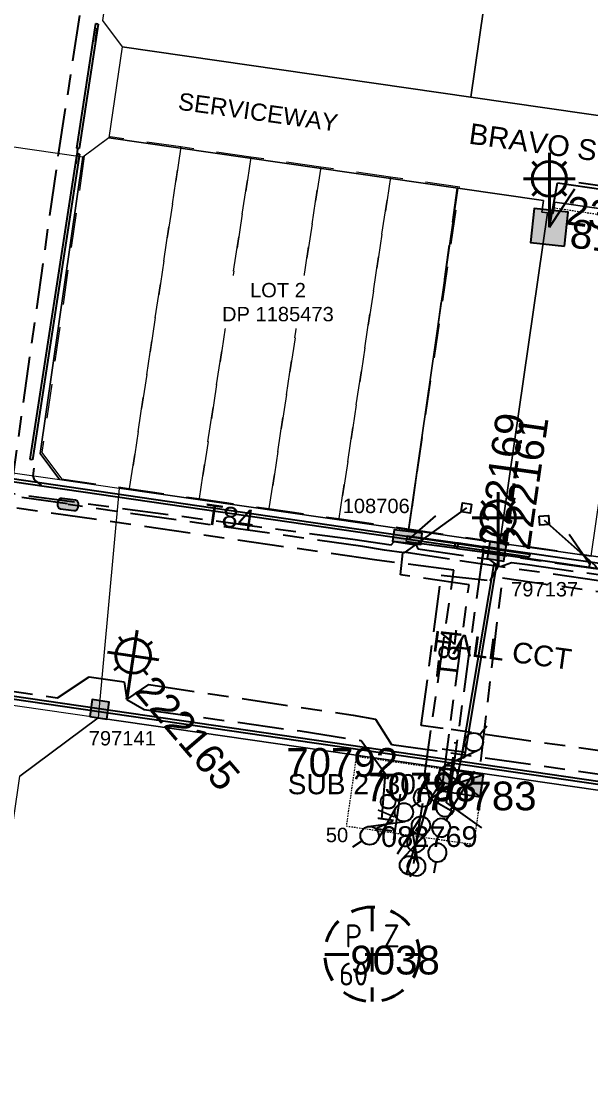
# Model space of a CAD drawing. Header units: metres. Extents: x 300545 to 301772, y 6244522 to 6246099.
# Drawn here: x 301034 to 301083.4, y 6244866.5 to 6244959.1 of the extents above; entities that cross this region are included whole.
import ezdxf
from ezdxf.enums import TextEntityAlignment as Align

# ---------------------------------------------------------------- set-up
doc = ezdxf.new("R2010")
doc.units = ezdxf.units.M
for name, pattern in [('Cable Exist UG', [8.2, 4, -1.2, 1.8, -1.2]), ('Dash', [5, 3, -2]), ('HIDDEN', [0.375, 0.25, -0.125]), ('HIDDEN2', [0.1875, 0.125, -0.0625])]:
    doc.linetypes.add(name, pattern=pattern)
doc.layers.get('0').update_dxf_attribs({"color": 6})
for name, color, linetype in [('_User Miscellaneous1', 7, 'Continuous'), ('Duct_SP_EXT', 7, 'Continuous'), ('Equip_HV_EXT', 7, 'Continuous'), ('Equip_LV_EXT', 7, 'Continuous'), ('Equip_SL_EXT', 7, 'Continuous'), ('Equip_SP_SL_EXT', 7, 'Continuous'), ('Mains_HV_EXT', 7, 'Continuous'), ('Mains_LV_EXT', 7, 'Continuous'), ('Mains_LV_SL_EXT', 7, 'Continuous'), ('Mains_SL_EXT', 7, 'Continuous'), ('Services_SP_EXT', 7, 'Continuous'), ('Sub_SP_EXT', 7, 'Continuous'), ('SupportsUG_SP_LV_EXT', 7, 'Continuous'), ('SupportsUG_SP_LV_SL_EXT', 7, 'Continuous'), ('Trench_SP_EXT', 7, 'Continuous')]:
    doc.layers.add(name, color=color, linetype=linetype)
for name, color, linetype, lineweight in [('Cadastre Developer_SP_EXT', 9, 'Continuous', 5), ('Cadastre Land Parcels_SP_EXT', 9, 'Continuous', 5), ('Cadastre Other Property_SP_EXT', 9, 'HIDDEN', 5), ('Cadastre Roads_SP_EXT', 9, 'Continuous', 5)]:
    doc.layers.add(name, color=color, linetype=linetype, lineweight=lineweight)
doc.styles.add('COLUMN_LABEL', font='arial.ttf')
doc.styles.add('iecARIAL', font='arial.ttf', dxfattribs={"height": 2})
doc.styles.add('IESYMBOL1', font='isocp.shx')
doc.styles.add('POLE_LABEL', font='arial.ttf')
doc.styles.add('SLCP_LABEL', font='arial.ttf', dxfattribs={"height": 3.5})
doc.styles.get("Standard").update_dxf_attribs({"font": 'arial.ttf'})
doc.styles.add('SWITCH_LABEL', font='arial.ttf', dxfattribs={"height": 2.5})

# ---------------------------------------------------------------- blocks, each defined once
blk = doc.blocks.new('SUB_PADMOUNT_EXT')
for points in [[(0, 0), (-3.84, 1.92), (-3.84, -1.92)], [(0, 0), (3.84, 1.92), (3.84, -1.92)]]:
    blk.add_hatch(color=256).paths.add_polyline_path(points)
for p, q in [((3.84, 1.92), (-3.84, -1.92)), ((-3.84, 1.92), (3.84, -1.92))]:
    blk.add_line(p, q)
blk.add_lwpolyline([(-3.84, -1.92), (3.84, -1.92), (3.84, 1.92), (-3.84, 1.92)], close=True)
for tag, height, flags, p in [('ASSET_NUM', 3.5, 8, (2, 2)), ('STREET_CODE', 0.2, 9, (1.5, 0)), ('CONSTRUCTED_VOLTAGE', 0.2, 9, (1.5, -0.2)), ('OPERATING_VOLTAGE', 0.2, 9, (1.5, -0.6)), ('ORIENTATION', 0.2, 9, (1.5, -0.8)), ('OWNED_BY', 0.2, 9, (1.5, -1)), ('OPERATED_BY', 0.2, 9, (1.5, -1.2)), ('SECONDARY_VOLTAGE', 0.2, 9, (1.5, -1.6)), ('STATE', 0.2, 9, (1.5, -1.8)), ('NO_PHASES', 0.2, 9, (1.5, -0.4)), ('MAINTAINED_BY', 0.2, 9, (1.5, -1.4)), ('SUBSTATION_TYPE', 0.2, 9, (1.5, -2.2)), ('STREETNAME', 0.2, 9, (1.5, -3)), ('SUBURB', 0.2, 9, (1.5, -3.2)), ('Z', 0.2, 1, (1.5, -3.6)), ('PARENT', 0.2, 9, (1.5, -2)), ('USAGE', 0.2, 9, (1.5, -2.4)), ('LEGEND', 0.2, 9, (1.5, -2.6)), ('LOCATION', 0.2, 9, (1.5, -2.8)), ('NOTES', 0.2, 9, (1.5, -3.4))]:
    blk.add_attdef(tag, text='', height=height, dxfattribs=dict(flags=flags)).set_placement(p, align=Align.MIDDLE_LEFT)
blk = doc.blocks.new('COLUMN_EXT')
blk.add_hatch(color=256).paths.add_polyline_path([(-1.485, 1.485), (-1.485, -1.485), (1.485, -1.485), (1.485, 1.485)])
blk.add_lwpolyline([(-1.485, -1.485), (1.485, -1.485), (1.485, 1.485), (-1.485, 1.485)], close=True)
for tag, height, style, flags, p in [('ASSET_NUM', 2.5, 'COLUMN_LABEL', 8, (2, 2)), ('STRUCTURE_PLANT_NUMBER', 0.2, 'POLE_LABEL', 9, (1.813, 0.031)), ('STREET_CODE', 0.2, 'COLUMN_LABEL', 9, (1.813, -0.2))]:
    blk.add_attdef(tag, text='', height=height, dxfattribs=dict(style=style, flags=flags)).set_placement(p, align=Align.MIDDLE_LEFT)
at = {"flags": 9}
for tag, p in [('OWNED_BY', (1.813, -0.6)), ('STATE', (1.813, -0.8)), ('COLUMN_TYPE', (1.813, -0.4)), ('USAGE', (1.813, -1)), ('STREETNAME', (1.813, -1.6)), ('SUBURB', (1.813, -1.8)), ('LEGEND', (1.813, -1.2)), ('LOCATION', (1.813, -1.4)), ('NOTES', (1.813, -2))]:
    blk.add_attdef(tag, text='', height=0.2, dxfattribs=at).set_placement(p, align=Align.MIDDLE_LEFT)
at = {"flags": 1}
blk.add_attdef('Z', (1.813, -2.351), '', height=0.2, dxfattribs=at)
blk = doc.blocks.new('*U42')
blk.add_hatch(color=256).paths.add_polyline_path([(2.5, -2.25), (2.48, -0.27), (-2.47, -0.32), (-2.45, -2.3)])
blk.add_lwpolyline([(2.48, -0.27), (-2.47, -0.32), (-2.45, -2.3), (2.5, -2.25)], close=True)
at = {"style": 'iecARIAL', "flags": 8}
blk.add_attdef('ASSET_NUM', (1.5, 3.5), '', height=2.5, dxfattribs=at)
for tag, p, flags in [('OWNED_BY', (0, -0.2), 9), ('STATE', (0, -0.4), 9), ('SUPPORT_TYPE', (0, -0.6), 9), ('STREETNAME', (0, -1.8), 9), ('SUBURB', (0, -2), 1), ('USAGE', (0, -0.8), 9), ('LEGEND', (0, -1), 9), ('LOCATION', (0, -1.2), 9), ('NOTES', (0, -1.4), 9), ('PARENT', (0, -1.6), 9)]:
    blk.add_attdef(tag, p, '', height=0.2, dxfattribs=dict(flags=flags))
blk = doc.blocks.new('*U39')
at = {"lineweight": 40}
for p, q in [((0.23, 1.556), (0.89, 6.007)), ((-0.669, 5.438), (-0.334, 4.986)), ((2.216, 5.011), (1.765, 4.675)), ((-1.666, 4.111), (2.786, 3.452)), ((-1.096, 2.553), (-0.645, 2.888)), ((0, 0), (0.341, 2.301)), ((1.789, 2.125), (1.454, 2.577))]:
    blk.add_line(p, q, dxfattribs=at)
blk.add_circle((0.56, 3.782), 1.5, dxfattribs=at)
at = {"style": 'iecARIAL', "flags": 8}
blk.add_attdef('ASSET_NUM', (1.5, 1.5), '', height=2.5, dxfattribs=at)
for tag, p, height, flags in [('CONSTRUCTED_VOLTAGE', (0.981, -0.653), 0.2, 9), ('CONTROL_TYPE', (0.981, -0.853), 0.2, 9), ('LANTERN_PURPOSE', (0.981, -1.053), 0.2, 9), ('LNUMBER', (2.181, -3.253), 2.5, 8), ('OPERATING_VOLTAGE', (0.981, -1.653), 0.2, 9), ('ORIENTATION', (0.981, -1.853), 0.2, 9), ('OWNED_BY', (0.981, -2.053), 0.2, 9), ('LANTERN_TYPE', (0.981, -1.253), 0.2, 9), ('NO_PHASES', (0.981, -1.453), 0.2, 9), ('STATE', (0.981, -2.253), 0.2, 9), ('CEXIST', (0.981, -2.653), 0.2, 9), ('CNEW', (0.981, -2.853), 0.2, 9), ('USAGE', (0.981, -2.453), 0.2, 9), ('CNUMBER', (0.981, -3.053), 0.2, 9), ('CREMOVE', (0.981, -3.253), 0.2, 9), ('CREPLACE', (0.981, -3.453), 0.2, 9), ('LKINGHEIGHT', (0.981, -3.653), 0.2, 9), ('LBRACKET', (0.981, -3.853), 0.2, 9), ('LBRACKETVOCAB', (0.981, -4.053), 0.2, 9), ('LCATEGORY', (0.981, -4.253), 0.2, 9), ('LCHARGE1', (0.981, -4.453), 0.2, 9), ('LCHARGE1PERCENT', (0.981, -4.653), 0.2, 9), ('LCHARGE2', (0.981, -4.853), 0.2, 9), ('LCHARGE2PERCENT', (0.981, -5.053), 0.2, 9), ('LCHARGE3', (0.981, -5.253), 0.2, 9), ('LCHARGE3PERCENT', (0.981, -5.453), 0.2, 9), ('LEXIST', (0.981, -5.653), 0.2, 9), ('LLAMP', (0.981, -5.853), 0.2, 9), ('LLAMPVOCAB', (0.981, -6.053), 0.2, 9), ('LMAST', (0.981, -6.253), 0.2, 9), ('LMASTVOCAB', (0.981, -6.453), 0.2, 9), ('LNEW', (0.981, -6.653), 0.2, 9), ('LANTNUMBER', (0.981, -6.853), 0.2, 9), ('LOUTREACH', (0.981, -7.253), 0.2, 9), ('LOUTREACHVOCAB', (0.981, -7.453), 0.2, 9), ('LRATECODE', (0.981, -7.653), 0.2, 9), ('LREMOVE', (0.981, -7.853), 0.2, 9), ('LREPLACE', (0.981, -8.053), 0.2, 9), ('LTYPE', (0.981, -8.253), 0.2, 9), ('LTYPEVOCAB', (0.981, -8.453), 0.2, 9), ('STREETNAME', (0.981, -9.253), 0.2, 9), ('SUBURB', (0.981, -9.453), 0.2, 1), ('LEGEND', (0.981, -8.653), 0.2, 9), ('LOCATION', (0.981, -8.853), 0.2, 9), ('NOTES', (0.981, -9.053), 0.2, 9)]:
    blk.add_attdef(tag, p, '', height=height, dxfattribs=dict(flags=flags))
blk = doc.blocks.new('SL_LANTERN_EXT')
at = {"lineweight": 40}
for p, q in [((-1.459, 5.676), (-1.061, 5.278)), ((0, 1.968), (0, 6.468)), ((1.458, 5.676), (1.06, 5.278)), ((-2.25, 4.218), (2.25, 4.218)), ((-1.459, 2.759), (-1.061, 3.157)), ((1.458, 2.759), (1.06, 3.157)), ((0, 0), (0, 2.721))]:
    blk.add_line(p, q, dxfattribs=at)
blk.add_circle((0, 4.218), 1.5, dxfattribs=at)
at = {"style": 'iecARIAL', "flags": 8}
blk.add_attdef('ASSET_NUM', (1.5, 1.5), '', height=2.5, dxfattribs=at)
for tag, p, height, flags in [('CONSTRUCTED_VOLTAGE', (0.981, -0.653), 0.2, 9), ('CONTROL_TYPE', (0.981, -0.853), 0.2, 9), ('LANTERN_PURPOSE', (0.981, -1.053), 0.2, 9), ('LNUMBER', (2.181, -3.253), 2.5, 8), ('OPERATING_VOLTAGE', (0.981, -1.653), 0.2, 9), ('ORIENTATION', (0.981, -1.853), 0.2, 9), ('OWNED_BY', (0.981, -2.053), 0.2, 9), ('LANTERN_TYPE', (0.981, -1.253), 0.2, 9), ('NO_PHASES', (0.981, -1.453), 0.2, 9), ('STATE', (0.981, -2.253), 0.2, 9), ('CEXIST', (0.981, -2.653), 0.2, 9), ('CNEW', (0.981, -2.853), 0.2, 9), ('USAGE', (0.981, -2.453), 0.2, 9), ('CNUMBER', (0.981, -3.053), 0.2, 9), ('CREMOVE', (0.981, -3.253), 0.2, 9), ('CREPLACE', (0.981, -3.453), 0.2, 9), ('LKINGHEIGHT', (0.981, -3.653), 0.2, 9), ('LBRACKET', (0.981, -3.853), 0.2, 9), ('LBRACKETVOCAB', (0.981, -4.053), 0.2, 9), ('LCATEGORY', (0.981, -4.253), 0.2, 9), ('LCHARGE1', (0.981, -4.453), 0.2, 9), ('LCHARGE1PERCENT', (0.981, -4.653), 0.2, 9), ('LCHARGE2', (0.981, -4.853), 0.2, 9), ('LCHARGE2PERCENT', (0.981, -5.053), 0.2, 9), ('LCHARGE3', (0.981, -5.253), 0.2, 9), ('LCHARGE3PERCENT', (0.981, -5.453), 0.2, 9), ('LEXIST', (0.981, -5.653), 0.2, 9), ('LLAMP', (0.981, -5.853), 0.2, 9), ('LLAMPVOCAB', (0.981, -6.053), 0.2, 9), ('LMAST', (0.981, -6.253), 0.2, 9), ('LMASTVOCAB', (0.981, -6.453), 0.2, 9), ('LNEW', (0.981, -6.653), 0.2, 9), ('LANTNUMBER', (0.981, -6.853), 0.2, 9), ('LOUTREACH', (0.981, -7.253), 0.2, 9), ('LOUTREACHVOCAB', (0.981, -7.453), 0.2, 9), ('LRATECODE', (0.981, -7.653), 0.2, 9), ('LREMOVE', (0.981, -7.853), 0.2, 9), ('LREPLACE', (0.981, -8.053), 0.2, 9), ('LTYPE', (0.981, -8.253), 0.2, 9), ('LTYPEVOCAB', (0.981, -8.453), 0.2, 9), ('STREETNAME', (0.981, -9.253), 0.2, 9), ('SUBURB', (0.981, -9.453), 0.2, 1), ('LEGEND', (0.981, -8.653), 0.2, 9), ('LOCATION', (0.981, -8.853), 0.2, 9), ('NOTES', (0.981, -9.053), 0.2, 9)]:
    blk.add_attdef(tag, p, '', height=height, dxfattribs=dict(flags=flags))
blk = doc.blocks.new('CCP_EXT')
at = {"flags": 9}
for tag, p in [('STATE', (0, -1.8)), ('USAGE', (0, -1.2)), ('LEGEND', (0, -1.4)), ('LIFE_SUPPORT', (0, -1.6)), ('NOTES', (0, -2))]:
    blk.add_attdef(tag, text='', height=0.2, dxfattribs=at).set_placement(p, align=Align.MIDDLE_LEFT)
blk.add_wipeout([(0, 0.566), (0.566, 0), (0, -0.566), (-0.566, 0)])
blk.add_lwpolyline([(-0.566, 0), (0, 0.566), (0.566, 0), (0, -0.566), (-0.566, 0)])
at = {"flags": 1}
blk.add_attdef('Z', (0, 0), '', height=0.2, dxfattribs=at)
at = {"flags": 9}
for tag, p in [('CCP_TYPE', (0, 0)), ('OPERATING_VOLTAGE', (0, -0.6)), ('ORIENTATION', (0, -0.8)), ('OWNED_BY', (0, -1)), ('CONSTRUCTED_VOLTAGE', (0, -0.2)), ('NO_PHASES', (0, -0.4))]:
    blk.add_attdef(tag, text='', height=0.2, dxfattribs=at).set_placement(p, align=Align.MIDDLE_LEFT)
blk = doc.blocks.new('LV_STJ_EXT')
h = blk.add_hatch(color=256)
edge = h.paths.add_edge_path()
edge.add_ellipse((-0.586, 0.131), major_axis=(0.226, 0.226), ratio=1, start_angle=44.99996, end_angle=135)
edge.add_line((-0.906, 0.131), (-0.906, -0.131))
edge.add_ellipse((-0.586, -0.131), major_axis=(0.226, 0.226), ratio=1, start_angle=134.99996, end_angle=225)
edge.add_line((-0.586, -0.451), (0.586, -0.451))
edge.add_ellipse((0.586, -0.131), major_axis=(-0.226, 0.226), ratio=1, start_angle=134.99996, end_angle=225)
edge.add_line((0.906, -0.131), (0.906, 0.131))
edge.add_ellipse((0.586, 0.131), major_axis=(-0.226, 0.226), ratio=1, start_angle=224.99996, end_angle=315)
edge.add_line((0.586, 0.451), (-0.586, 0.451))
blk.add_lwpolyline([(-0.906, 0.131), (-0.906, -0.131, 0.414214), (-0.586, -0.451), (0.586, -0.451, 0.414214), (0.906, -0.131), (0.906, 0.131, 0.414214), (0.586, 0.451), (-0.586, 0.451, 0.414214)], format="xyb", close=True)
at = {"flags": 1}
blk.add_attdef('Z', (0, 0), '', height=0.2, dxfattribs=at)
at = {"flags": 9}
for tag, p in [('ORIENTATION', (0, 0)), ('USAGE', (0, -0.2)), ('LEGEND', (0, -0.4)), ('NOTES', (0, -0.6))]:
    blk.add_attdef(tag, text='', height=0.2, dxfattribs=at).set_placement(p, align=Align.MIDDLE_LEFT)
blk = doc.blocks.new('LV_UG_DFUSE_CLOSED_EXT')
for points in [[(1, 0), (0, 0)], [(5.04, 0.726), (2.156, -0.717)], [(5.049, -0.707), (2.156, 0.717)], [(6.2, 0.013), (7.2, 0.013)]]:
    blk.add_lwpolyline(points)
for centre in [(1.8, 0), (5.4, 0.011)]:
    blk.add_circle(centre, 0.8)
at = {"flags": 9}
for tag, p in [('ACTUAL_STATUS', (0, 0)), ('OPERATING_VOLTAGE', (0, -0.6)), ('ORIENTATION', (0, -0.8)), ('STATE', (0, -1)), ('CONSTRUCTED_VOLTAGE', (0, -0.2)), ('NO_PHASES', (0, -0.4)), ('SWITCH_TYPE', (0, -1.2)), ('USAGE', (0, -1.4)), ('NOTES', (0, -1.6))]:
    blk.add_attdef(tag, text='', height=0.2, dxfattribs=at).set_placement(p, align=Align.MIDDLE_LEFT)
at = {"flags": 1}
blk.add_attdef('Z', (0, 0), '', height=0.2, dxfattribs=at)
blk = doc.blocks.new('SWG_HOLEC_SU_EXT')
blk.add_line((1.8, -2), (5.8, -2))
for points in [[(1, 0), (0, 0)], [(6.6, 0), (7.6, 0)]]:
    blk.add_lwpolyline(points)
for points in [[(1.8, -0.8, 1), (1.8, 0.8, 1)], [(5.8, -0.8, 1), (5.8, 0.8, 1)]]:
    blk.add_lwpolyline(points, format="xyb", close=True)
at = {"style": 'SWITCH_LABEL', "flags": 8}
blk.add_attdef('ASSET_NUM', text='', height=2.5, rotation=179.95437, dxfattribs=at).set_placement((-2.4, 0), align=Align.MIDDLE_LEFT)
at = {"flags": 1}
blk.add_attdef('Z', (0, 0), '', height=0.2, dxfattribs=at)
at = {"flags": 9}
for tag, p in [('ACTUAL_STATUS', (0, -0.4)), ('OPERATING_VOLTAGE', (0, -1)), ('CONSTRUCTED_VOLTAGE', (0, -0.6)), ('NO_PHASES', (0, -0.8)), ('ORIENTATION', (0, -1.2)), ('OWNED_BY', (0, -1.4)), ('STATE', (0, -1.8)), ('PARENT', (0, -1.6)), ('SWITCH_TYPE', (0, -2)), ('STREETNAME', (0, -2.6)), ('SUBURB', (0, -2.8)), ('USAGE', (0, -2.2)), ('LOCATION', (0, -2.4)), ('NOTES', (0, -3))]:
    blk.add_attdef(tag, text='', height=0.2, dxfattribs=at).set_placement(p, align=Align.MIDDLE_LEFT)
at = {"style": 'SWITCH_LABEL', "flags": 9}
blk.add_attdef('STREET_CODE', text='', height=0.2, dxfattribs=at).set_placement((0, -0.2), align=Align.MIDDLE_LEFT)
blk = doc.blocks.new('SWG_HOLEC_SU_NO_EXT')
blk.add_line((1.8, -2), (5.8, -2))
for points in [[(1, 0), (0, 0)], [(6.6, 0), (7.6, 0)]]:
    blk.add_lwpolyline(points)
for points in [[(1.8, -0.8, 1), (1.8, 0.8, 1)], [(5.8, -0.8, 1), (5.8, 0.8, 1)]]:
    blk.add_lwpolyline(points, format="xyb", close=True)
at = {"insert": (5.311, -3.639), "char_height": 1.4, "width": 3.88632, "attachment_point": 1, "rotation": 180}
blk.add_mtext('{\\fArial|b0|i0|c0|p34;N/O}', dxfattribs=at)
at = {"style": 'SWITCH_LABEL', "flags": 8}
blk.add_attdef('ASSET_NUM', text='', height=2.5, rotation=179.95437, dxfattribs=at).set_placement((-2.4, 0), align=Align.MIDDLE_LEFT)
at = {"flags": 1}
blk.add_attdef('Z', (0, 0), '', height=0.2, dxfattribs=at)
at = {"flags": 9}
for tag, p in [('ACTUAL_STATUS', (0, -0.4)), ('OPERATING_VOLTAGE', (0, -1)), ('CONSTRUCTED_VOLTAGE', (0, -0.6)), ('NO_PHASES', (0, -0.8)), ('ORIENTATION', (0, -1.2)), ('OWNED_BY', (0, -1.4)), ('STATE', (0, -1.8)), ('PARENT', (0, -1.6)), ('SWITCH_TYPE', (0, -2)), ('STREETNAME', (0, -2.6)), ('SUBURB', (0, -2.8)), ('USAGE', (0, -2.2)), ('LOCATION', (0, -2.4)), ('NOTES', (0, -3))]:
    blk.add_attdef(tag, text='', height=0.2, dxfattribs=at).set_placement(p, align=Align.MIDDLE_LEFT)
at = {"style": 'SWITCH_LABEL', "flags": 9}
blk.add_attdef('STREET_CODE', text='', height=0.2, dxfattribs=at).set_placement((0, -0.2), align=Align.MIDDLE_LEFT)
blk = doc.blocks.new('SLCP_ZELL_EXT')
blk.add_wipeout([(-0.236, 7.5), (-0.706, 7.47), (-1.174, 7.411), (-1.637, 7.323), (-2.093, 7.206), (-2.542, 7.06), (-2.98, 6.887), (-3.407, 6.686), (-3.82, 6.459), (-4.218, 6.206), (-4.599, 5.929), (-4.962, 5.629), (-5.306, 5.306), (-5.629, 4.962), (-5.929, 4.599), (-6.206, 4.218), (-6.459, 3.82), (-6.686, 3.407), (-6.887, 2.98), (-7.06, 2.542), (-7.206, 2.093), (-7.323, 1.637), (-7.411, 1.174), (-7.47, 0.706), (-7.5, 0.236), (-7.5, -0.236), (-7.47, -0.706), (-7.411, -1.174), (-7.323, -1.637), (-7.206, -2.093), (-7.06, -2.542), (-6.887, -2.98), (-6.686, -3.407), (-6.459, -3.82), (-6.206, -4.218), (-5.929, -4.599), (-5.629, -4.962), (-5.306, -5.306), (-4.962, -5.629), (-4.599, -5.929), (-4.218, -6.206), (-3.82, -6.459), (-3.407, -6.686), (-2.98, -6.887), (-2.542, -7.06), (-2.093, -7.206), (-1.637, -7.323), (-1.174, -7.411), (-0.706, -7.47), (-0.236, -7.5), (0.236, -7.5), (0.706, -7.47), (1.174, -7.411), (1.637, -7.323), (2.093, -7.206), (2.542, -7.06), (2.98, -6.887), (3.407, -6.686), (3.82, -6.459), (4.218, -6.206), (4.599, -5.929), (4.962, -5.629), (5.306, -5.306), (5.629, -4.962), (5.929, -4.599), (6.206, -4.218), (6.459, -3.82), (6.686, -3.407), (6.887, -2.98), (7.06, -2.542), (7.206, -2.093), (7.323, -1.637), (7.411, -1.174), (7.47, -0.706), (7.5, -0.236), (7.5, 0.236), (7.47, 0.706), (7.411, 1.174), (7.323, 1.637), (7.206, 2.093), (7.06, 2.542), (6.887, 2.98), (6.686, 3.407), (6.459, 3.82), (6.206, 4.218), (5.929, 4.599), (5.629, 4.962), (5.306, 5.306), (4.962, 5.629), (4.599, 5.929), (4.218, 6.206), (3.82, 6.459), (3.407, 6.686), (2.98, 6.887), (2.542, 7.06), (2.093, 7.206), (1.637, 7.323), (1.174, 7.411), (0.706, 7.47), (0.236, 7.5)])
at = {"linetype": 'Dash', "lineweight": 40, "ltscale": 0.7}
for p, q in [((0, 4.109), (0, -4.109)), ((-4.109, 0), (4.109, 0))]:
    blk.add_line(p, q, dxfattribs=at)
blk.add_circle((0, 0), 4.109, dxfattribs=at)
at = {"lineweight": 40, "style": 'IESYMBOL1'}
for s, p in [('P', (-1.604, 0)), ('Z', (1.702, 0)), ('60', (-1.612, -3.312))]:
    blk.add_text(s, height=2, dxfattribs=at).set_placement(p, align=Align.BOTTOM_CENTER)
at = {"style": 'SLCP_LABEL'}
for tag, height, flags, p in [('ASSET_NUM', 2.5, 8, (2, 2)), ('STREET_CODE', 0.2, 9, (0, -0.2))]:
    blk.add_attdef(tag, text='', height=height, dxfattribs=dict(at, flags=flags)).set_placement(p, align=Align.MIDDLE_LEFT)
at = {"flags": 1}
blk.add_attdef('Z', (0, 0), '', height=0.2, dxfattribs=at)
at = {"flags": 9}
for tag, p in [('OPERATING_VOLTAGE', (0, -1)), ('CONSTRUCTED_VOLTAGE', (0, -0.4)), ('CONTROL_TYPE', (0, -0.6)), ('NO_PHASES', (0, -0.8)), ('ORIENTATION', (0, -1.2)), ('OWNED_BY', (0, -1.4)), ('USAGE', (0, -1.6)), ('LOCATION', (0, -1.8)), ('STATE', (0, -2)), ('NOTES', (0, -2.2))]:
    blk.add_attdef(tag, text='', height=0.2, dxfattribs=at).set_placement(p, align=Align.MIDDLE_LEFT)

msp = doc.modelspace()

# ---------------------------------------------------------------- linework, layer by layer
at = {"layer": 'Cadastre Developer_SP_EXT', "linetype": 'Dash'}
for points in [[(301047.848, 6244948.225), (301041.714, 6244949.11), (301039.449, 6244947.412), (301035.772, 6244921.654), (301037.474, 6244919.386), (301043.386, 6244918.532), (301047.848, 6244948.225)], [(301053.917, 6244947.348), (301047.848, 6244948.225), (301043.386, 6244918.532), (301049.453, 6244917.66), (301053.917, 6244947.348)], [(301059.984, 6244946.474), (301053.917, 6244947.348), (301049.453, 6244917.66), (301055.523, 6244916.788), (301059.984, 6244946.474)], [(301066.052, 6244945.599), (301059.984, 6244946.474), (301055.523, 6244916.788), (301061.59, 6244915.917), (301066.052, 6244945.599)]]:
    msp.add_lwpolyline(points, close=True, dxfattribs=at)
at = {"layer": 'Cadastre Land Parcels_SP_EXT', "linetype": 'Continuous'}
for points in [[(301074.883, 6244965.422), (301075.016, 6244966.346), (301042.733, 6244970.959), (301041.037, 6244959.205), (301042.731, 6244956.938), (301073.027, 6244952.555), (301074.883, 6244965.422)], [(301105.22, 6244949.935), (301106.792, 6244960.82), (301074.883, 6244965.422), (301073.027, 6244952.555), (301102.955, 6244948.241), (301105.22, 6244949.935)], [(301071.885, 6244944.637), (301041.587, 6244949.017), (301039.323, 6244947.324), (301035.612, 6244921.57), (301037.305, 6244919.311), (301042.477, 6244918.565), (301067.602, 6244914.943), (301071.885, 6244944.637)], [(301079.681, 6244942.499), (301079.187, 6244942.571), (301079.332, 6244943.559), (301071.885, 6244944.637), (301067.602, 6244914.943), (301075.539, 6244913.801), (301079.681, 6244942.499)]]:
    msp.add_lwpolyline(points, close=True, dxfattribs=at)
at = {"layer": 'Cadastre Land Parcels_SP_EXT'}
msp.add_lwpolyline([(301080.321, 6244943.417), (301080.176, 6244942.428), (301079.681, 6244942.499), (301075.539, 6244913.801), (301083.485, 6244912.657), (301087.773, 6244942.345), (301080.321, 6244943.417)], close=True, dxfattribs=at)
at = {"layer": 'Cadastre Land Parcels_SP_EXT', "linetype": 'Continuous'}
msp.add_lwpolyline([(301098.851, 6244890.181), (301064.858, 6244895.112), (301040.663, 6244898.61), (301033.866, 6244893.531)], dxfattribs=at)
at = {"layer": 'Cadastre Other Property_SP_EXT', "linetype": 'HIDDEN2'}
for points in [[(301080.321, 6244943.417), (301080.251, 6244942.938), (301103.713, 6244939.498), (301103.791, 6244940.04), (301080.321, 6244943.417)], [(301063.077, 6244895.241), (301062.204, 6244889.203), (301073.289, 6244887.602), (301074.162, 6244893.639), (301063.077, 6244895.241)]]:
    msp.add_lwpolyline(points, close=True, dxfattribs=at)
at = {"layer": 'Cadastre Roads_SP_EXT', "linetype": 'Continuous'}
for points in [[(301102.955, 6244948.241), (301073.027, 6244952.555), (301042.731, 6244956.938), (301041.587, 6244949.017), (301071.885, 6244944.637), (301079.332, 6244943.559), (301079.187, 6244942.571), (301079.681, 6244942.499), (301080.176, 6244942.428), (301080.321, 6244943.417), (301087.773, 6244942.345), (301095.72, 6244941.202), (301103.791, 6244940.04), (301102.955, 6244948.241)], [(301035.612, 6244921.57), (301039.323, 6244947.324), (301024.286, 6244949.506), (301020.569, 6244923.743), (301018.307, 6244922.049), (301027.163, 6244920.772), (301037.305, 6244919.311), (301035.612, 6244921.57)], [(301012.362, 6244762.181), (301015.193, 6244764.299), (301020.626, 6244801.902), (301018.51, 6244804.734), (301021.786, 6244827.406), (301024.618, 6244829.523), (301033.866, 6244893.53), (301040.663, 6244898.61), (301038.269, 6244898.956), (301024.825, 6244900.901), (301003.254, 6244751.582), (301010.675, 6244750.511), (301012.362, 6244762.181)]]:
    msp.add_lwpolyline(points, close=True, dxfattribs=at)
at = {"layer": 'Duct_SP_EXT'}
for p, q in [((301040.419, 6244958.943), (301038.768, 6244948.113)), ((301040.656, 6244958.907), (301039.005, 6244948.077)), ((301040.419, 6244958.943), (301040.537, 6244958.925)), ((301040.656, 6244958.907), (301040.537, 6244958.925)), ((301038.806, 6244947.621), (301034.709, 6244921.075)), ((301039.043, 6244947.585), (301034.946, 6244921.039)), ((301038.768, 6244948.113), (301038.887, 6244948.095)), ((301038.806, 6244947.621), (301038.924, 6244947.603)), ((301039.005, 6244948.077), (301038.887, 6244948.095)), ((301039.043, 6244947.585), (301038.924, 6244947.603)), ((301034.709, 6244921.075), (301034.827, 6244921.057)), ((301034.946, 6244921.039), (301034.827, 6244921.057)), ((301067.433, 6244913.938), (301067.465, 6244914.176)), ((301067.497, 6244914.414), (301067.465, 6244914.176)), ((301067.497, 6244914.414), (301071.66, 6244913.85)), ((301067.433, 6244913.938), (301071.594, 6244913.375)), ((301071.594, 6244913.375), (301071.627, 6244913.613)), ((301071.594, 6244913.375), (301071.874, 6244913.335)), ((301071.66, 6244913.85), (301071.627, 6244913.613)), ((301071.66, 6244913.85), (301071.942, 6244913.81)), ((301071.874, 6244913.335), (301071.908, 6244913.572)), ((301071.874, 6244913.335), (301071.908, 6244913.572)), ((301071.874, 6244913.335), (301071.874, 6244913.335)), ((301071.874, 6244913.335), (301074.012, 6244913.027)), ((301071.942, 6244913.81), (301071.908, 6244913.572)), ((301071.942, 6244913.81), (301071.908, 6244913.572)), ((301071.942, 6244913.81), (301071.942, 6244913.81)), ((301071.942, 6244913.81), (301074.08, 6244913.502)), ((301074.012, 6244913.027), (301074.046, 6244913.264)), ((301074.028, 6244913.025), (301074.062, 6244913.262)), ((301074.08, 6244913.502), (301074.046, 6244913.264)), ((301074.096, 6244913.5), (301074.062, 6244913.262)), ((301075.53, 6244913.293), (301074.096, 6244913.5)), ((301075.53, 6244913.293), (301075.495, 6244913.056)), ((301075.53, 6244913.293), (301075.495, 6244913.056)), ((301075.53, 6244913.293), (301083.387, 6244912.162)), ((301075.461, 6244912.818), (301074.028, 6244913.025)), ((301075.461, 6244912.818), (301075.495, 6244913.056)), ((301075.461, 6244912.818), (301075.495, 6244913.056)), ((301075.461, 6244912.818), (301083.318, 6244911.687)), ((301078.111, 6244912.558), (301078.128, 6244912.677)), ((301078.145, 6244912.796), (301078.128, 6244912.677)), ((301075.014, 6244911.982), (301072.199, 6244895.136)), ((301075.251, 6244911.943), (301072.435, 6244895.097)), ((301075.014, 6244911.982), (301075.132, 6244911.962)), ((301075.251, 6244911.943), (301075.132, 6244911.962)), ((301083.318, 6244911.687), (301083.353, 6244911.925)), ((301083.318, 6244911.687), (301083.353, 6244911.925)), ((301083.318, 6244911.687), (301091.694, 6244910.481)), ((301083.387, 6244912.162), (301083.353, 6244911.925)), ((301083.387, 6244912.162), (301083.353, 6244911.925)), ((301083.387, 6244912.162), (301091.763, 6244910.956)), ((300985.45, 6244907.222), (301092.752, 6244891.584)), ((300985.485, 6244907.459), (301092.786, 6244891.821)), ((301072.199, 6244895.136), (301072.317, 6244895.116)), ((301072.435, 6244895.097), (301072.317, 6244895.116))]:
    msp.add_line(p, q, dxfattribs=at)
at = {"layer": 'Mains_HV_EXT', "linetype": 'Cable Exist UG'}
msp.add_lwpolyline([(301069.426, 6244891.63), (301071.267, 6244890.577), (301073.894, 6244894.809), (301075.783, 6244910.784), (301075.783, 6244910.784), (301106.994, 6244906.242), (301109.423, 6244905.89), (301109.423, 6244905.89), (301146.81, 6244900.484), (301149.794, 6244900.055), (301149.794, 6244900.055), (301226.429, 6244889.052)], dxfattribs=at)
at = {"layer": 'Mains_LV_EXT', "linetype": 'Cable Exist UG'}
for points in [[(301037.997, 6244917.194), (301033.03, 6244917.908), (301037.219, 6244947.605), (301042.822, 6244983.991)], [(301067.236, 6244912.941), (301065.518, 6244913.183), (301065.518, 6244913.183), (301063.659, 6244913.484), (301038.059, 6244917.145)], [(301069.423, 6244891.492), (301070.61, 6244893.216), (301072.87, 6244910.165), (301072.87, 6244910.165), (301066.906, 6244911.044), (301067.122, 6244912.946)], [(301067.211, 6244913.02), (301072.064, 6244912.28), (301072.064, 6244912.28), (301091.608, 6244909.467)]]:
    msp.add_lwpolyline(points, dxfattribs=at)
at = {"layer": 'Mains_LV_SL_EXT', "linetype": 'Cable Exist UG'}
msp.add_lwpolyline([(301079.848, 6244941.242), (301082.407, 6244945.125), (301082.407, 6244945.125), (301106.034, 6244941.777), (301104.569, 6244931.43)], dxfattribs=at)
at = {"layer": 'Mains_SL_EXT', "linetype": 'Cable Exist UG'}
for points in [[(301088.287, 6244893.532), (301087.001, 6244895.329), (301087.001, 6244895.329), (301086.36, 6244895.42), (301086.36, 6244895.42), (301070.632, 6244897.676), (301070.36, 6244897.715), (301070.36, 6244897.715), (301068.725, 6244897.949), (301070.457, 6244911.006), (301070.457, 6244911.006), (301074.694, 6244910.527), (301075.4, 6244911.764)], [(301075.597, 6244911.77), (301076.562, 6244912.107), (301076.562, 6244912.107), (301077.963, 6244911.936), (301077.963, 6244911.936), (301107.207, 6244907.726), (301107.748, 6244907.648), (301107.748, 6244907.648), (301121.782, 6244905.619), (301122.834, 6244905.454), (301123.662, 6244904.842)], [(300988.343, 6244907.548), (300990.435, 6244907.281), (300990.435, 6244907.281), (301037.135, 6244900.337), (301039.863, 6244902.182), (301042.915, 6244901.74), (301043.141, 6244900.205)], [(301043.141, 6244900.205), (301045.046, 6244901.498), (301045.046, 6244901.498), (301062.798, 6244898.828), (301064.736, 6244898.498), (301066.141, 6244896.299), (301066.141, 6244896.299), (301086.999, 6244893.308), (301087.323, 6244893.284), (301088.287, 6244893.532)], [(301043.141, 6244900.205), (301044.66, 6244899.342), (301044.66, 6244899.342), (301058.196, 6244897.461), (301058.196, 6244897.461), (301063.508, 6244896.631), (301065.595, 6244893.76), (301065.595, 6244893.76), (301065.194, 6244888.838)]]:
    msp.add_lwpolyline(points, dxfattribs=at)
at = {"layer": 'Trench_SP_EXT', "linetype": 'Cable Exist UG'}
for points in [[(301040.545, 6244958.565), (301040.391, 6244957.367)], [(301038.874, 6244948.063), (301038.728, 6244946.757)], [(301079.848, 6244941.242), (301080.564, 6244945.1), (301080.564, 6244945.1), (301104.033, 6244941.723), (301105.77, 6244941.47)], [(301035.07, 6244920.316), (301034.975, 6244919.646), (301035.111, 6244919.284), (301035.704, 6244918.831)], [(301067.672, 6244914.148), (301069.982, 6244916.153)], [(301083.353, 6244911.925), (301081.557, 6244914.55)], [(301074.152, 6244913.248), (301073.866, 6244911.435)], [(301070.916, 6244891.229), (301071.68, 6244896.477)], [(301072.593, 6244895.586), (301070.539, 6244895.885)], [(301070.916, 6244891.229), (301073.944, 6244889.037)]]:
    msp.add_lwpolyline(points, dxfattribs=at)

# ---------------------------------------------------------------- block references
at = {"layer": 'Equip_HV_EXT'}
ref = msp.add_blockref('SWG_HOLEC_SU_NO_EXT', (301069.109, 6244893.477), dxfattribs=dict(at, rotation=261.9952711674761))
ref.add_attrib('ASSET_NUM', '70792', dxfattribs={"layer": '0', "height": 2.5, "style": 'SWITCH_LABEL'}).set_placement((301066.71, 6244894.727), align=Align.MIDDLE_RIGHT)
at = {"layer": 'Equip_LV_EXT'}
for name, p, rotation in [('LV_STJ_EXT', (301038.039, 6244917.148), 351.8124638054094), ('LV_UG_DFUSE_CLOSED_EXT', (301069.949, 6244892.256), 51.63251437980333), ('LV_UG_DFUSE_CLOSED_EXT', (301068.702, 6244891.406), 214.1116493725006)]:
    msp.add_blockref(name, p, dxfattribs=dict(at, rotation=rotation))
at = {"layer": 'Equip_SP_SL_EXT'}
ref = msp.add_blockref('SL_LANTERN_EXT', (301079.848, 6244941.242), dxfattribs=at)
ref.add_attrib('ASSET_NUM', '232291', dxfattribs={"layer": '0', "height": 2.5, "rotation": 352.69359, "style": 'iecARIAL'}).set_placement((301081.348, 6244942.742), align=Align.MIDDLE_LEFT)
ref = msp.add_blockref('SL_LANTERN_EXT', (301075.4, 6244911.764), dxfattribs=at)
ref.add_attrib('ASSET_NUM', '222169', dxfattribs={"layer": '0', "height": 2.5, "rotation": 82.28359, "style": 'iecARIAL'}).set_placement((301076.9, 6244913.264), align=Align.BOTTOM_LEFT)
ref = msp.add_blockref('SL_LANTERN_EXT', (301075.4, 6244911.764), dxfattribs=at)
ref.add_attrib('ASSET_NUM', '222161', dxfattribs={"layer": '0', "height": 2.5, "rotation": 81.8699, "style": 'iecARIAL'}).set_placement((301076.9, 6244913.264), align=Align.MIDDLE_LEFT)
ref = msp.add_blockref('*U39', (301043.141, 6244900.205), dxfattribs=at)
ref.add_attrib('ASSET_NUM', '222165', dxfattribs={"layer": '0', "height": 2.5, "rotation": 310.62607, "style": 'iecARIAL'}).set_placement((301044.641, 6244901.705), align=Align.MIDDLE_LEFT)
at = {"layer": 'Services_SP_EXT', "rotation": 73.10015214113108}
msp.add_blockref('CCP_EXT', (301067.179, 6244884.256), dxfattribs=at)
at = {"layer": 'Sub_SP_EXT'}
ref = msp.add_blockref('SUB_PADMOUNT_EXT', (301072.086, 6244892.974), dxfattribs=dict(at, xscale=0.4999999999999999, yscale=0.4999999999999999, zscale=0.4999999999999999, rotation=351.5017298524331))
ref.add_attrib('ASSET_NUM', 'SUB 27302', dxfattribs={"layer": '0', "height": 1.75}).set_placement((301063.367, 6244893.711), align=Align.TOP_CENTER)
at = {"layer": 'SupportsUG_SP_LV_EXT'}
ref = msp.add_blockref('*U42', (301067.602, 6244914.943), dxfattribs=dict(at, xscale=0.5, yscale=0.5, zscale=0.5, rotation=352.3997301678025))
ref.add_attrib('ASSET_NUM', '108706', dxfattribs={"layer": '0', "height": 1.25, "style": 'iecARIAL'}).set_placement((301061.895, 6244917.027), align=Align.MIDDLE_LEFT)
at = {"layer": 'SupportsUG_SP_LV_SL_EXT'}
ref = msp.add_blockref('COLUMN_EXT', (301079.848, 6244941.242), dxfattribs=dict(at, rotation=83.84083697038008))
ref.add_attrib('ASSET_NUM', '819914', dxfattribs={"layer": '0', "height": 2.5, "rotation": 352.70348, "style": 'COLUMN_LABEL'}).set_placement((301081.848, 6244941.992), align=Align.TOP_LEFT)
ref = msp.add_blockref('COLUMN_EXT', (301075.281, 6244913.066), dxfattribs=dict(at, xscale=0.5, yscale=0.5, zscale=0.5, rotation=261.0273734336504))
ref.add_attrib('ASSET_NUM', '797137', dxfattribs={"layer": '0', "height": 1.25, "style": 'COLUMN_LABEL'}).set_placement((301076.524, 6244910.408), align=Align.TOP_LEFT)
ref = msp.add_blockref('COLUMN_EXT', (301040.773, 6244899.345), dxfattribs=dict(at, xscale=0.5, yscale=0.5, zscale=0.5, rotation=351.5110563489144))
ref.add_attrib('ASSET_NUM', '797141', dxfattribs={"layer": '0', "height": 1.25, "style": 'COLUMN_LABEL'}).set_placement((301045.666, 6244897.455), align=Align.TOP_RIGHT)

# ---------------------------------------------------------------- texts
at = {"layer": '_User Miscellaneous1'}
msp.add_text('SERVICEWAY', height=1.5, rotation=352.09365, dxfattribs=at).set_placement((301047.526, 6244951.48))
at = {"layer": 'Cadastre Land Parcels_SP_EXT'}
msp.add_text('50', height=1.25, dxfattribs=at).set_placement((301060.432, 6244887.797))
at = {"layer": 'Cadastre Other Property_SP_EXT'}
msp.add_text('082769', height=1.8, dxfattribs=at).set_placement((301065.227, 6244887.379))
at = {"layer": 'Cadastre Roads_SP_EXT'}
for s, rotation, p in [('BRAVO SVWY', 352.10836, (301072.778, 6244948.522)), ('HALL CCT', 352.26954, (301069.594, 6244904.405))]:
    msp.add_text(s, height=1.8, rotation=rotation, dxfattribs=at).set_placement(p)
at = {"layer": 'Mains_LV_EXT'}
for rotation, p in [(351.86153, (301049.784, 6244915.469)), (83.54541, (301071.773, 6244901.939))]:
    msp.add_text('T84', height=1.8, rotation=rotation, dxfattribs=at).set_placement(p)

# ---------------------------------------------------------------- next in the draw order: linework, layer by layer
at = {"layer": 'Services_SP_EXT'}
msp.add_lwpolyline([(301069.427, 6244891.654), (301067.179, 6244884.256)], dxfattribs=at)

# ---------------------------------------------------------------- next in the draw order: block references
at = {"layer": 'Equip_HV_EXT'}
ref = msp.add_blockref('SWG_HOLEC_SU_EXT', (301071.108, 6244892.599), dxfattribs=dict(at, rotation=260.190447327178))
ref.add_attrib('ASSET_NUM', '70798', dxfattribs={"layer": '0', "height": 2.5, "style": 'SWITCH_LABEL'}).set_placement((301068.709, 6244893.849), align=Align.TOP_CENTER)
ref = msp.add_blockref('SWG_HOLEC_SU_EXT', (301071.424, 6244890.567), dxfattribs=dict(at, rotation=237.4554455191044))
ref.add_attrib('ASSET_NUM', '70783', dxfattribs={"layer": '0', "height": 2.5, "style": 'SWITCH_LABEL'}).set_placement((301069.025, 6244891.817), align=Align.MIDDLE_LEFT)
at = {"layer": 'Equip_LV_EXT', "rotation": 253.100152109221}
msp.add_blockref('LV_UG_DFUSE_CLOSED_EXT', (301069.214, 6244890.953), dxfattribs=at)
at = {"layer": 'Services_SP_EXT'}
for p, rotation in [((301072.637, 6244916.847), 215.8719521696086), ((301079.394, 6244915.772), 318.4222627949737)]:
    msp.add_blockref('CCP_EXT', p, dxfattribs=dict(at, rotation=rotation))

# ---------------------------------------------------------------- next in the draw order: linework, layer by layer
at = {"layer": 'Cadastre Developer_SP_EXT', "linetype": 'Dash'}
for points in [[(301072.058, 6244944.732), (301066.052, 6244945.599), (301061.59, 6244915.917), (301067.659, 6244915.045), (301072.058, 6244944.732)], [(301103.772, 6244940.039), (301071.809, 6244944.649), (301067.659, 6244915.045), (301096.566, 6244910.801), (301099.966, 6244913.346), (301103.772, 6244940.039)]]:
    msp.add_lwpolyline(points, close=True, dxfattribs=at)
at = {"layer": 'Cadastre Roads_SP_EXT', "linetype": 'Continuous'}
msp.add_lwpolyline([(301096.535, 6244910.778), (301091.433, 6244911.512), (301083.485, 6244912.657), (301075.539, 6244913.801), (301067.602, 6244914.943), (301042.477, 6244918.565), (301040.663, 6244898.61), (301064.858, 6244895.112), (301098.851, 6244890.181), (301096.535, 6244910.778)], close=True, dxfattribs=at)
at = {"layer": 'Duct_SP_EXT'}
for p, q in [((301078.111, 6244912.558), (301000.146, 6244923.95)), ((301078.145, 6244912.796), (301000.181, 6244924.188))]:
    msp.add_line(p, q, dxfattribs=at)
at = {"layer": 'Mains_HV_EXT', "linetype": 'Cable Exist UG'}
for points in [[(301069.86, 6245145.854), (301069.7, 6245144.145), (301064.567, 6245143.162), (301055.651, 6245081.547), (301062.214, 6245072.766), (301109.926, 6245065.672), (301108.91, 6245056.495), (301116.143, 6245055.425), (301122.382, 6245046.82), (301108.419, 6244946.989), (301107.097, 6244939.801), (301102.973, 6244911.189), (301100.517, 6244909.167), (301074.057, 6244912.946), (301071.293, 6244892.714), (301069.423, 6244891.492)], [(301069.426, 6244891.63), (301068.988, 6244893.537), (301071.563, 6244911.441), (301064.868, 6244912.306), (301064.868, 6244912.306), (301001.105, 6244921.54), (300999.49, 6244920.81)]]:
    msp.add_lwpolyline(points, dxfattribs=at)
at = {"layer": 'Mains_SL_EXT', "linetype": 'Cable Exist UG'}
msp.add_lwpolyline([(301017.113, 6244920.232), (301018.392, 6244920.088), (301018.392, 6244920.088), (301062.765, 6244914.125), (301066.1, 6244913.64), (301066.36, 6244913.936), (301068.275, 6244913.654), (301068.422, 6244913.303), (301074.579, 6244912.408), (301075.415, 6244911.789)], dxfattribs=at)
at = {"layer": 'Services_SP_EXT'}
for points in [[(301072.637, 6244916.847), (301067.236, 6244912.941)], [(301079.394, 6244915.772), (301083.827, 6244911.839), (301083.986, 6244911.574), (301083.986, 6244911.574), (301089.998, 6244910.709), (301091.865, 6244909.43)]]:
    msp.add_lwpolyline(points, dxfattribs=at)

# ---------------------------------------------------------------- next in the draw order: block references
at = {"layer": 'Equip_SL_EXT'}
ref = msp.add_blockref('SLCP_ZELL_EXT', (301064.449, 6244878.047), dxfattribs=at)
ref.add_attrib('ASSET_NUM', '9038', dxfattribs={"layer": '0', "height": 2.5, "style": 'SLCP_LABEL'}).set_placement((301066.449, 6244878.797), align=Align.TOP_CENTER)

# ---------------------------------------------------------------- next in the draw order: texts
at = {"layer": '_User Miscellaneous1', "insert": (301050.437, 6244936.406), "char_height": 1.25, "width": 11.4494, "attachment_point": 1, "bg_fill": 3, "box_fill_scale": 1.5, "bg_fill_color": 256, "bg_fill_transparency": 0}
msp.add_mtext('\\pi3.4084;LOT 2\\P\\pi0.97709;DP 1185473', dxfattribs=at)

doc.saveas('drawing.dxf')
